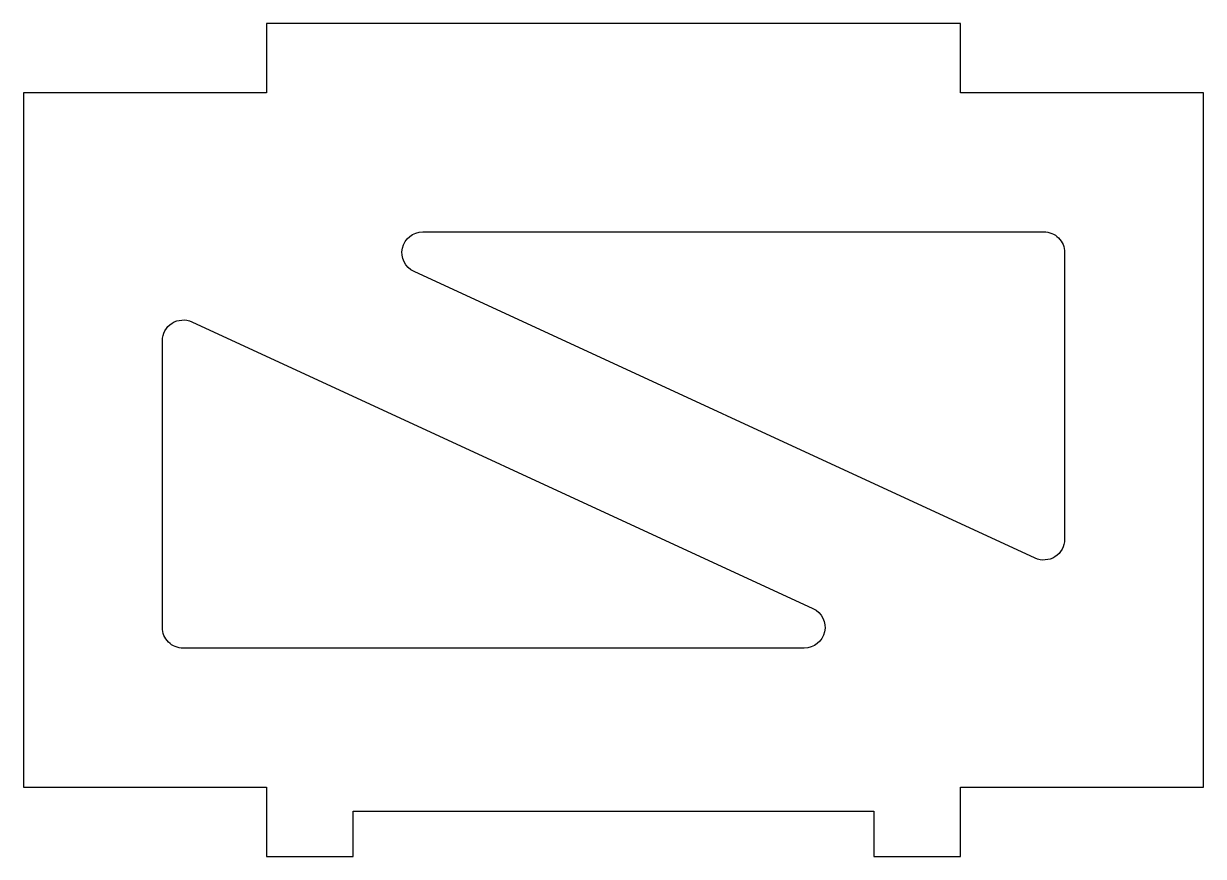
# Model space of a CAD drawing. Header units: millimetres. Extents: x -85 to 85, y -60 to 60.
import ezdxf

# ---------------------------------------------------------------- set-up
doc = ezdxf.new("R2010")
doc.units = ezdxf.units.MM

msp = doc.modelspace()

# ---------------------------------------------------------------- linework, layer by layer
msp.add_lwpolyline([(37.5, -53.5), (37.5, -60), (50, -60), (50, -50), (85, -50), (85, 50), (50, 50), (50, 60), (-50, 60), (-50, 50), (-85, 50), (-85, -50), (-50, -50), (-50, -60), (-37.5, -60), (-37.5, -53.5)], close=True)
for points in [[(65, -14.3, -0.547343), (60.74, -17.02), (-28.74, 24.28, -0.804199), (-27.48, 30), (62, 30, -0.414214), (65, 27)], [(28.74, -24.28, -0.804199), (27.48, -30), (-62, -30, -0.414214), (-65, -27), (-65, 14.3, -0.547343), (-60.74, 17.02)]]:
    msp.add_lwpolyline(points, format="xyb", close=True)

doc.saveas('drawing.dxf')
